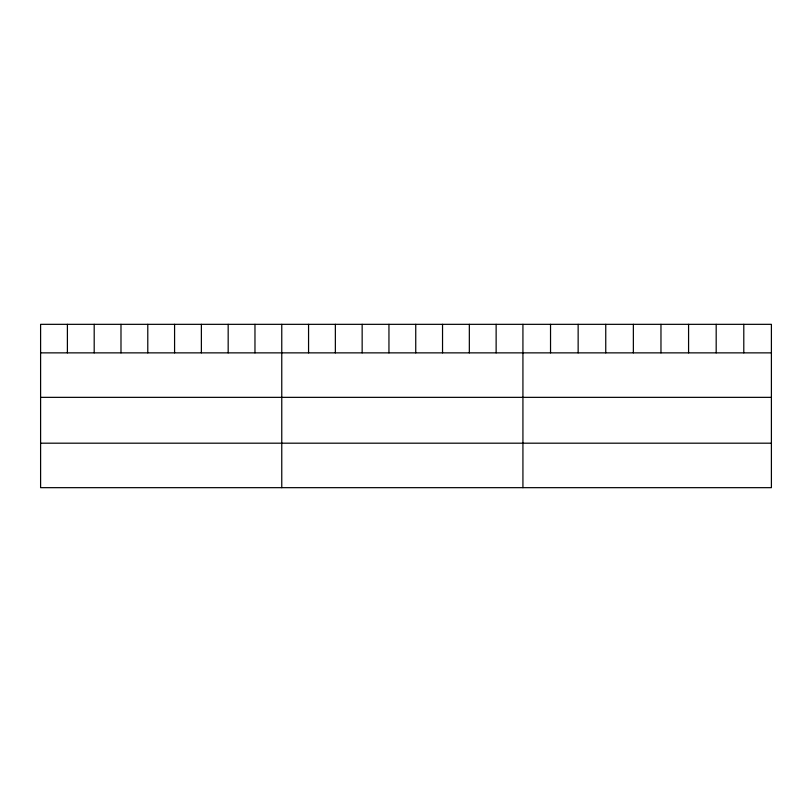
<?xml version="1.0" encoding="UTF-8"?>
<svg xmlns="http://www.w3.org/2000/svg" width="812" height="812" viewBox="0 0 812 812"><rect width="100%" height="100%" fill="white"/><g stroke="black" fill="none" stroke-linecap="round" stroke-linejoin="round"><path stroke-width="1.22" d="M771.4 352.865L771.4 487.667L40.6 487.667L40.6 324.333L771.4 324.333L771.4 352.865L40.6 352.865M40.6 397.352L771.4 397.352M40.6 443.19L771.4 443.19M743.792 324.333L743.792 352.865M716.184 324.333L716.184 352.865M688.576 324.333L688.576 352.865M660.968 324.333L660.968 352.865M633.36 324.333L633.36 352.865M605.752 324.333L605.752 352.865M578.144 324.333L578.144 352.865M550.536 324.333L550.536 352.865M522.928 324.333L522.928 487.667M496.132 324.333L496.132 352.865M469.336 324.333L469.336 352.865M442.54 324.333L442.54 352.865M415.744 324.333L415.744 352.865M388.948 324.333L388.948 352.865M362.152 324.333L362.152 352.865M335.356 324.333L335.356 352.865M308.56 324.333L308.56 352.865M281.764 324.333L281.764 487.667M254.968 324.333L254.968 352.865M228.172 324.333L228.172 352.865M201.376 324.333L201.376 352.865M174.58 324.333L174.58 352.865M147.784 324.333L147.784 352.865M120.988 324.333L120.988 352.865M94.192 324.333L94.192 352.865M67.396 324.333L67.396 352.865"/></g></svg>
